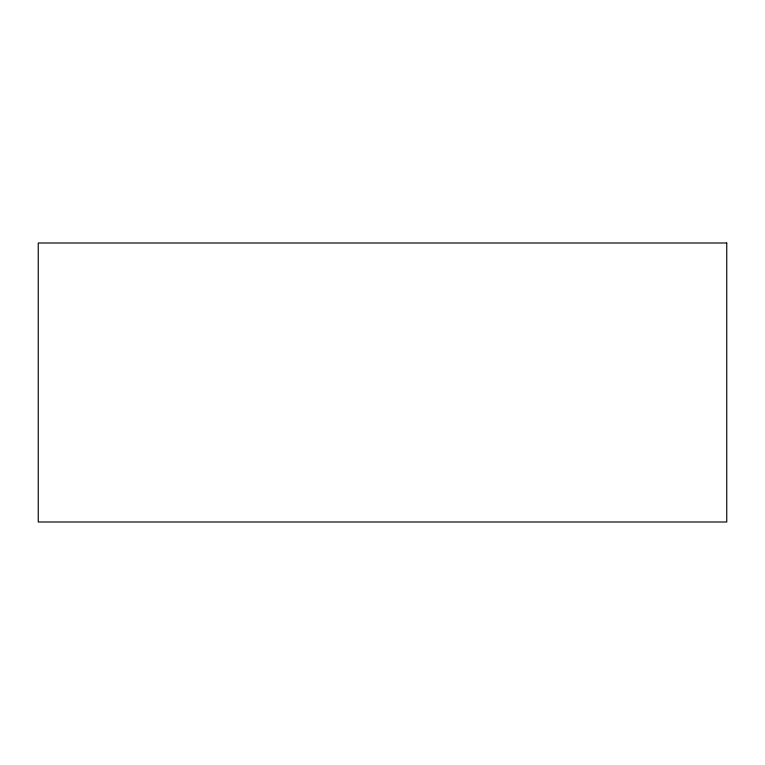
<?xml version="1.0" encoding="UTF-8"?>
<svg xmlns="http://www.w3.org/2000/svg" width="765" height="765" viewBox="0 0 765 765"><rect width="100%" height="100%" fill="white"/><g stroke="black" fill="none" stroke-linecap="round" stroke-linejoin="round"><path stroke-width="1.15" d="M726.75 243.002L38.25 243.002L38.25 521.998L726.75 521.998L726.75 243.002"/></g></svg>
